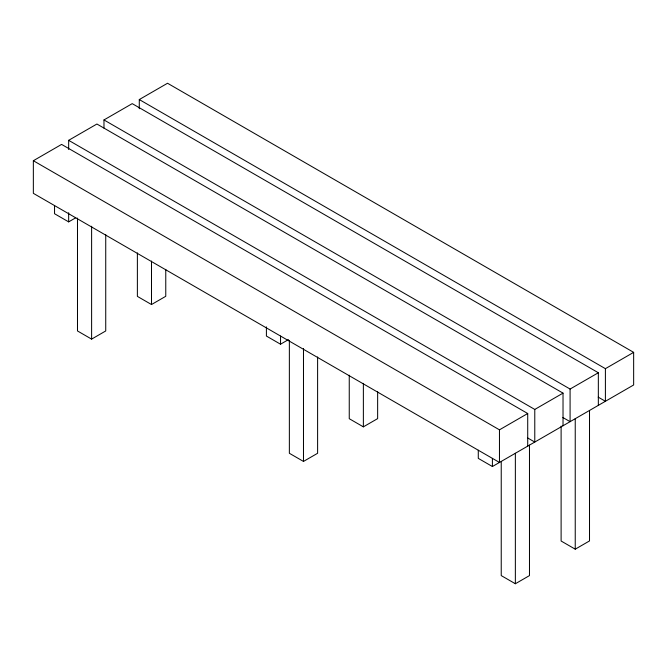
<?xml version="1.0" encoding="UTF-8"?>
<svg xmlns="http://www.w3.org/2000/svg" width="667" height="667" viewBox="0 0 667 667"><rect width="100%" height="100%" fill="white"/><g stroke="black" fill="none" stroke-linecap="round" stroke-linejoin="round"><path stroke-width="1" d="M33.35 160.722L499.466 429.831L499.466 462.448L33.35 193.338L33.35 160.722L61.597 144.405L527.714 413.515L527.714 446.14M68.659 149.508L68.659 140.328L96.915 124.02L563.023 393.13L563.023 425.754M103.977 128.097L103.977 119.943L132.224 103.635L598.341 372.745L598.341 405.361M139.286 108.729L139.286 99.558L167.534 83.25L633.65 352.359L633.65 384.976L492.404 466.525L478.281 458.371L478.281 450.217M54.536 205.569L54.536 213.723L68.659 221.878L75.721 217.801M77.489 218.076L77.489 330.957L91.612 339.111L105.736 330.957L105.736 234.651M137.377 252.885L137.377 296.381L151.501 304.536L165.766 296.298L165.766 269.368M266.408 326.872L266.408 336.051L280.532 344.205L288.478 339.611M289.361 340.403L289.361 453.277L303.485 461.431L317.609 453.277L317.609 356.97M349.25 375.204L349.25 418.701L363.373 426.855L377.639 418.618L377.639 391.696M499.466 429.831L527.714 413.515M68.659 140.328L534.776 409.438L563.023 393.13M103.977 119.943L570.085 389.053L598.341 372.745M139.286 99.558L605.403 368.668L633.65 352.359M501.234 461.689L501.234 575.596L515.358 583.75L529.481 575.596L529.481 445.122M561.114 426.08L561.114 541.02L575.237 549.174L589.511 540.937L589.511 410.463M598.191 397.123L605.403 401.284L605.403 368.668M562.873 417.509L570.085 421.669L570.085 389.053M527.564 437.894L534.776 442.063L534.776 409.438M575.237 418.701L575.237 549.174M515.358 453.277L515.358 583.75M492.404 458.371L492.404 466.525M363.373 383.367L363.373 426.855M303.485 348.558L303.485 461.431M280.532 336.051L280.532 344.205M151.501 261.039L151.501 304.536M91.612 226.23L91.612 339.111M68.659 212.706L68.659 221.878"/></g></svg>
